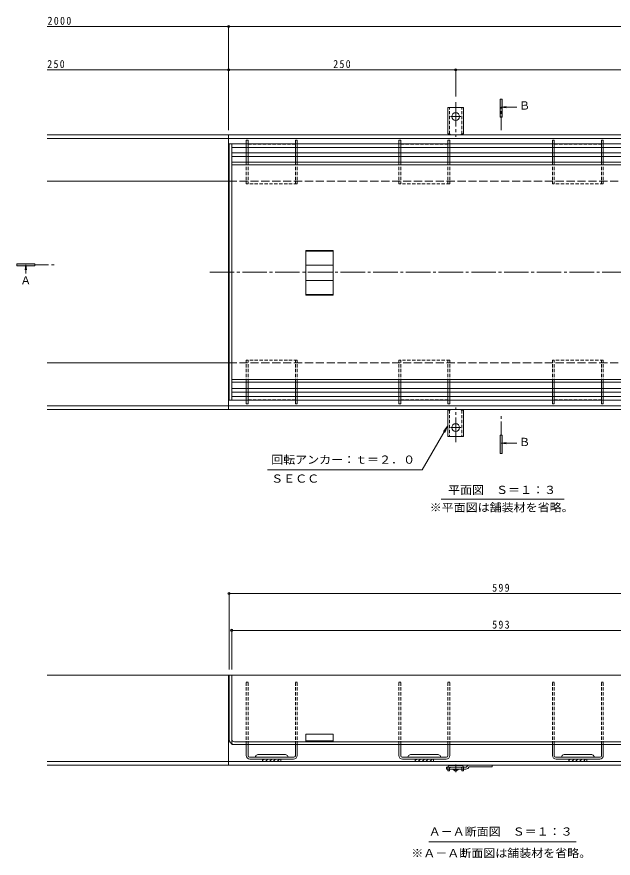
# Model space of a CAD drawing. Units: millimetres at full size, sheet at 1:3. Extents: x -1128 to 1149, y -823 to 816.
# Drawn here: x -1128 to -472, y -565 to 361 of the extents above; entities that cross this region are included whole.
import ezdxf
from ezdxf.enums import TextEntityAlignment as Align

# ---------------------------------------------------------------- set-up
doc = ezdxf.new("R2010")
doc.units = ezdxf.units.MM
doc.header["$LTSCALE"] = 3
doc.header["$PDMODE"] = 32
doc.header["$PDSIZE"] = 2.4
for name, pattern in [('CHAIN1', [8, 5, -1, 1, -1]), ('CHAIN2', [12, 9, -1, 1, -1]), ('DASHED1', [1.8, 1.2, -0.6]), ('DASHED2', [3, 2, -1]), ('DASHED3', [4, 3, -1])]:
    doc.linetypes.add(name, pattern=pattern)
for name, color, linetype, lineweight in [('4-0_Yobi_3', 7, 'CHAIN2', 18), ('4-1_ADD_LINE', 2, 'Continuous', 18), ('4-2_034.ブース・パー', 3, 'Continuous', 18), ('4-3_035.見え掛り線・', 4, 'Continuous', 18), ('4-4_036.下り天井', 7, 'Continuous', 18), ('4-5_037.床下小梁', 7, 'Continuous', 18), ('4-9_041.タオル掛け・', 4, 'Continuous', 18), ('4-A_042.床・壁打込物', 6, 'Continuous', 18)]:
    doc.layers.add(name, color=color, linetype=linetype, lineweight=lineweight)
doc.styles.add('ＭＳ ゴシック', font='')
doc.styles.get('ＭＳ ゴシック').set_extended_font_data('MS Gothic')

msp = doc.modelspace()

# ---------------------------------------------------------------- linework, layer by layer
at = {"layer": '4-0_Yobi_3'}
msp.add_line((-915.661, 80.034), (-29.36, 80.034), dxfattribs=at)
at = {"layer": '4-1_ADD_LINE'}
for p, q in [((-653.647, 232.034), (-653.647, 261.034)), ((-644.897, 261.034), (-653.647, 261.034)), ((-644.897, 261.034), (-636.147, 261.034)), ((-636.147, 232.034), (-636.147, 261.034)), ((-653.647, 232.034), (-652.397, 232.034)), ((-636.147, 232.034), (-637.397, 232.034)), ((-894.897, 231.034), (-1094.397, 231.034)), ((-894.897, 227.034), (-1094.397, 227.034)), ((-894.897, 231.034), (-45.397, 231.034)), ((-894.897, 231.034), (-894.897, -70.966)), ((-894.897, 227.034), (-45.397, 227.034)), ((-894.897, 180.034), (-1094.397, 180.034)), ((-894.897, -19.966), (-1094.397, -19.966)), ((-894.897, -66.966), (-1094.397, -66.966)), ((-894.897, -70.966), (-1094.397, -70.966)), ((-894.897, -66.966), (-45.397, -66.966)), ((-894.897, -70.966), (-45.397, -70.966)), ((-653.647, -71.966), (-653.647, -100.966)), ((-653.647, -71.966), (-652.397, -71.966)), ((-636.147, -71.966), (-637.397, -71.966)), ((-636.147, -71.966), (-636.147, -100.966)), ((-644.897, -100.966), (-653.647, -100.966)), ((-644.897, -100.966), (-636.147, -100.966)), ((-894.397, -363.119), (-1094.397, -363.119)), ((-894.897, -363.119), (-894.897, -462.12)), ((-45.397, -458.12), (-1094.397, -458.12)), ((-45.397, -462.12), (-1094.397, -462.12))]:
    msp.add_line(p, q, dxfattribs=at)
at = {"layer": '4-1_ADD_LINE', "linetype": 'DASHED1'}
for p, q in [((-651.647, 231.888), (-651.647, 261.034)), ((-638.147, 231.888), (-638.147, 261.034)), ((-651.647, -71.82), (-651.647, -100.966)), ((-638.147, -71.82), (-638.147, -100.966))]:
    msp.add_line(p, q, dxfattribs=at)
at = {"layer": '4-1_ADD_LINE', "linetype": 'CHAIN2'}
for p, q in [((-644.897, 266.981), (-644.897, 228.869)), ((-644.897, 251.034), (-650.673, 251.034)), ((-644.897, 251.034), (-639.121, 251.034)), ((-644.897, -106.914), (-644.897, -68.801)), ((-644.897, -90.966), (-650.673, -90.966)), ((-644.897, -90.966), (-639.121, -90.966))]:
    msp.add_line(p, q, dxfattribs=at)
at = {"layer": '4-1_ADD_LINE', "linetype": 'DASHED3'}
for p, q in [((-894.897, 180.034), (-45.397, 180.034)), ((-894.897, -19.966), (-45.397, -19.966))]:
    msp.add_line(p, q, dxfattribs=at)
at = {"layer": '4-1_ADD_LINE'}
for centre in [(-644.897, 251.034), (-644.897, -90.966)]:
    msp.add_circle(centre, 4.25, dxfattribs=at)
for centre, start, end in [((-652.397, 230.034), 30.00051, 90), ((-637.397, 230.034), 90, 149.99949), ((-652.397, -69.966), 270, 329.99949), ((-637.397, -69.966), 210.00051, 270)]:
    msp.add_arc(centre, 2, start, end, dxfattribs=at)
at = {"layer": '4-2_034.ブース・パー'}
for p, q in [((-894.397, 221.034), (-894.397, -60.966)), ((-891.397, 221.034), (-891.397, -60.966)), ((-891.397, 201.034), (-298.397, 201.034)), ((-891.397, 198.034), (-298.397, 198.034)), ((-809.897, 54.713), (-809.897, 103.622)), ((-779.897, 103.622), (-809.897, 103.622)), ((-779.897, 103.122), (-809.897, 103.122)), ((-779.897, 103.622), (-779.897, 54.713)), ((-779.897, 87.534), (-809.897, 87.534)), ((-779.897, 70.802), (-809.897, 70.802)), ((-779.897, 55.213), (-809.897, 55.213)), ((-779.897, 54.713), (-809.897, 54.713)), ((-891.397, -37.966), (-298.397, -37.966)), ((-891.397, -40.966), (-298.397, -40.966)), ((-295.397, -363.12), (-894.397, -363.12)), ((-894.397, -433.62), (-894.397, -363.12)), ((-891.397, -433.62), (-891.397, -363.12)), ((-809.897, -436.62), (-809.897, -428.12)), ((-891.397, -439.62), (-891.397, -438.816)), ((-891.397, -439.62), (-298.397, -439.62)), ((-888.397, -436.62), (-301.397, -436.62)), ((-809.897, -435.62), (-779.897, -435.62))]:
    msp.add_line(p, q, dxfattribs=at)
at = {"layer": '4-2_034.ブース・パー', "linetype": 'DASHED1'}
msp.add_line((-891.397, -438.816), (-891.397, -433.62), dxfattribs=at)
at = {"layer": '4-2_034.ブース・パー'}
msp.add_lwpolyline([(-779.897, -436.62), (-779.897, -428.12), (-809.897, -428.12)], dxfattribs=at)
for radius in [6, 3]:
    msp.add_arc((-888.397, -433.62), radius, 180, 270, dxfattribs=at)
at = {"layer": '4-3_035.見え掛り線・'}
for p, q in [((-873.397, 225.034), (-875.397, 225.034)), ((-875.397, 225.034), (-875.397, 221.034)), ((-873.397, 225.034), (-873.397, 221.034)), ((-819.397, 225.034), (-821.397, 225.034)), ((-821.397, 225.034), (-821.397, 221.034)), ((-819.397, 225.034), (-819.397, 221.034)), ((-705.397, 225.034), (-707.397, 225.034)), ((-707.397, 225.034), (-707.397, 221.034)), ((-705.397, 225.034), (-705.397, 221.034)), ((-651.397, 225.034), (-653.397, 225.034)), ((-653.397, 225.034), (-653.397, 221.034)), ((-651.397, 225.034), (-651.397, 221.034)), ((-536.397, 225.034), (-538.397, 225.034)), ((-538.397, 225.034), (-538.397, 221.034)), ((-536.397, 225.034), (-536.397, 221.034)), ((-482.397, 225.034), (-484.397, 225.034)), ((-484.397, 225.034), (-484.397, 221.034)), ((-482.397, 225.034), (-482.397, 221.034)), ((-875.397, 217.034), (-875.397, 211.034)), ((-873.397, 217.034), (-873.397, 211.034)), ((-821.397, 217.034), (-821.397, 211.034)), ((-819.397, 217.034), (-819.397, 211.034)), ((-707.397, 217.034), (-707.397, 211.034)), ((-705.397, 217.034), (-705.397, 211.034)), ((-653.397, 217.034), (-653.397, 211.034)), ((-651.397, 217.034), (-651.397, 211.034)), ((-538.397, 217.034), (-538.397, 211.034)), ((-536.397, 217.034), (-536.397, 211.034)), ((-484.397, 217.034), (-484.397, 211.034)), ((-482.397, 217.034), (-482.397, 211.034)), ((-875.397, 207.034), (-875.397, 201.034)), ((-873.397, 207.034), (-873.397, 201.034)), ((-821.397, 207.034), (-821.397, 201.034)), ((-819.397, 207.034), (-819.397, 201.034)), ((-707.397, 207.034), (-707.397, 201.034)), ((-705.397, 207.034), (-705.397, 201.034)), ((-653.397, 207.034), (-653.397, 201.034)), ((-651.397, 207.034), (-651.397, 201.034)), ((-538.397, 207.034), (-538.397, 201.034)), ((-536.397, 207.034), (-536.397, 201.034)), ((-484.397, 207.034), (-484.397, 201.034)), ((-482.397, 207.034), (-482.397, 201.034)), ((-875.397, -47.966), (-875.397, -40.966)), ((-873.397, -47.966), (-873.397, -40.966)), ((-821.397, -47.966), (-821.397, -40.966)), ((-819.397, -47.966), (-819.397, -40.966)), ((-707.397, -47.966), (-707.397, -40.966)), ((-705.397, -47.966), (-705.397, -40.966)), ((-653.397, -47.966), (-653.397, -40.966)), ((-651.397, -47.966), (-651.397, -40.966)), ((-538.397, -47.966), (-538.397, -40.966)), ((-536.397, -47.966), (-536.397, -40.966)), ((-484.397, -47.966), (-484.397, -40.966)), ((-482.397, -47.966), (-482.397, -40.966)), ((-875.397, -56.966), (-875.397, -51.966)), ((-873.397, -56.966), (-873.397, -51.966)), ((-821.397, -56.966), (-821.397, -51.966)), ((-819.397, -56.966), (-819.397, -51.966)), ((-707.397, -56.966), (-707.397, -51.966)), ((-705.397, -56.966), (-705.397, -51.966)), ((-653.397, -56.966), (-653.397, -51.966)), ((-651.397, -56.966), (-651.397, -51.966)), ((-538.397, -56.966), (-538.397, -51.966)), ((-536.397, -56.966), (-536.397, -51.966)), ((-484.397, -56.966), (-484.397, -51.966)), ((-482.397, -56.966), (-482.397, -51.966)), ((-875.397, -64.966), (-875.397, -60.966)), ((-873.397, -64.966), (-873.397, -60.966)), ((-821.397, -64.966), (-821.397, -60.966)), ((-819.397, -64.966), (-819.397, -60.966)), ((-707.397, -64.966), (-707.397, -60.966)), ((-705.397, -64.966), (-705.397, -60.966)), ((-653.397, -64.966), (-653.397, -60.966)), ((-651.397, -64.966), (-651.397, -60.966)), ((-538.397, -64.966), (-538.397, -60.966)), ((-536.397, -64.966), (-536.397, -60.966)), ((-484.397, -64.966), (-484.397, -60.966)), ((-482.397, -64.966), (-482.397, -60.966)), ((-873.397, -64.966), (-875.397, -64.966)), ((-819.397, -64.966), (-821.397, -64.966)), ((-705.397, -64.966), (-707.397, -64.966)), ((-651.397, -64.966), (-653.397, -64.966)), ((-536.397, -64.966), (-538.397, -64.966)), ((-482.397, -64.966), (-484.397, -64.966)), ((-875.397, -439.62), (-873.397, -439.62)), ((-875.397, -451.62), (-875.397, -439.62)), ((-873.397, -452.12), (-873.397, -439.62)), ((-821.397, -439.62), (-819.397, -439.62)), ((-821.397, -452.12), (-821.397, -439.62)), ((-819.397, -451.62), (-819.397, -439.62)), ((-707.397, -439.62), (-705.397, -439.62)), ((-707.397, -451.62), (-707.397, -439.62)), ((-705.397, -452.12), (-705.397, -439.62)), ((-653.397, -439.62), (-651.397, -439.62)), ((-653.397, -452.12), (-653.397, -439.62)), ((-651.397, -451.62), (-651.397, -439.62)), ((-538.397, -439.62), (-536.397, -439.62)), ((-538.397, -451.62), (-538.397, -439.62)), ((-536.397, -452.12), (-536.397, -439.62)), ((-484.397, -439.62), (-482.397, -439.62)), ((-484.397, -452.12), (-484.397, -439.62)), ((-482.397, -451.62), (-482.397, -439.62)), ((-832.147, -450.62), (-862.647, -450.62)), ((-664.147, -450.62), (-694.647, -450.62)), ((-495.147, -450.62), (-525.647, -450.62)), ((-871.897, -453.62), (-822.897, -453.62)), ((-871.397, -455.62), (-823.397, -455.62)), ((-855.854, -455.62), (-857.397, -457.163)), ((-851.611, -455.62), (-854.111, -458.12)), ((-847.369, -455.62), (-849.869, -458.12)), ((-843.126, -455.62), (-845.626, -458.12)), ((-838.883, -455.62), (-841.383, -458.12)), ((-837.397, -458.12), (-837.397, -455.62)), ((-654.897, -453.62), (-703.897, -453.62)), ((-703.397, -455.62), (-655.397, -455.62)), ((-687.854, -455.62), (-689.397, -457.163)), ((-683.611, -455.62), (-686.111, -458.12)), ((-679.369, -455.62), (-681.869, -458.12)), ((-675.126, -455.62), (-677.626, -458.12)), ((-670.883, -455.62), (-673.383, -458.12)), ((-669.397, -458.12), (-669.397, -455.62)), ((-485.897, -453.62), (-534.897, -453.62)), ((-486.397, -455.62), (-534.397, -455.62)), ((-518.854, -455.62), (-520.397, -457.163)), ((-514.611, -455.62), (-517.111, -458.12)), ((-510.369, -455.62), (-512.869, -458.12)), ((-506.126, -455.62), (-508.626, -458.12)), ((-501.883, -455.62), (-504.383, -458.12)), ((-500.397, -458.12), (-500.397, -455.62))]:
    msp.add_line(p, q, dxfattribs=at)
at = {"layer": '4-3_035.見え掛り線・', "linetype": 'DASHED1'}
for p, q in [((-875.397, 221.034), (-875.397, 217.034)), ((-873.397, 221.034), (-873.397, 217.034)), ((-873.397, 220.534), (-821.397, 220.534)), ((-821.397, 221.034), (-821.397, 217.034)), ((-819.397, 221.034), (-819.397, 217.034)), ((-707.397, 221.034), (-707.397, 217.034)), ((-705.397, 221.034), (-705.397, 217.034)), ((-705.397, 220.534), (-653.397, 220.534)), ((-653.397, 221.034), (-653.397, 217.034)), ((-651.397, 221.034), (-651.397, 217.034)), ((-538.397, 221.034), (-538.397, 217.034)), ((-536.397, 221.034), (-536.397, 217.034)), ((-536.397, 220.534), (-484.397, 220.534)), ((-484.397, 221.034), (-484.397, 217.034)), ((-482.397, 221.034), (-482.397, 217.034)), ((-875.397, 211.034), (-875.397, 207.034)), ((-873.397, 211.034), (-873.397, 207.034)), ((-821.397, 211.034), (-821.397, 207.034)), ((-819.397, 211.034), (-819.397, 207.034)), ((-707.397, 211.034), (-707.397, 207.034)), ((-705.397, 211.034), (-705.397, 207.034)), ((-653.397, 211.034), (-653.397, 207.034)), ((-651.397, 211.034), (-651.397, 207.034)), ((-538.397, 211.034), (-538.397, 207.034)), ((-536.397, 211.034), (-536.397, 207.034)), ((-484.397, 211.034), (-484.397, 207.034)), ((-482.397, 211.034), (-482.397, 207.034)), ((-875.397, 201.034), (-875.397, 177.034)), ((-873.397, 201.034), (-873.397, 177.034)), ((-821.397, 201.034), (-821.397, 177.034)), ((-819.397, 201.034), (-819.397, 177.034)), ((-707.397, 201.034), (-707.397, 177.034)), ((-705.397, 201.034), (-705.397, 177.034)), ((-653.397, 201.034), (-653.397, 177.034)), ((-651.397, 201.034), (-651.397, 177.034)), ((-538.397, 201.034), (-538.397, 177.034)), ((-536.397, 201.034), (-536.397, 177.034)), ((-484.397, 201.034), (-484.397, 177.034)), ((-482.397, 201.034), (-482.397, 177.034)), ((-819.397, 177.034), (-875.397, 177.034)), ((-651.397, 177.034), (-707.397, 177.034)), ((-482.397, 177.034), (-538.397, 177.034)), ((-819.397, -16.966), (-875.397, -16.966)), ((-875.397, -40.966), (-875.397, -16.966)), ((-873.397, -40.966), (-873.397, -16.966)), ((-821.397, -40.966), (-821.397, -16.966)), ((-819.397, -40.966), (-819.397, -16.966)), ((-651.397, -16.966), (-707.397, -16.966)), ((-707.397, -40.966), (-707.397, -16.966)), ((-705.397, -40.966), (-705.397, -16.966)), ((-653.397, -40.966), (-653.397, -16.966)), ((-651.397, -40.966), (-651.397, -16.966)), ((-482.397, -16.966), (-538.397, -16.966)), ((-538.397, -40.966), (-538.397, -16.966)), ((-536.397, -40.966), (-536.397, -16.966)), ((-484.397, -40.966), (-484.397, -16.966)), ((-482.397, -40.966), (-482.397, -16.966)), ((-875.397, -51.966), (-875.397, -47.966)), ((-873.397, -51.966), (-873.397, -47.966)), ((-821.397, -51.966), (-821.397, -47.966)), ((-819.397, -51.966), (-819.397, -47.966)), ((-707.397, -51.966), (-707.397, -47.966)), ((-705.397, -51.966), (-705.397, -47.966)), ((-653.397, -51.966), (-653.397, -47.966)), ((-651.397, -51.966), (-651.397, -47.966)), ((-538.397, -51.966), (-538.397, -47.966)), ((-536.397, -51.966), (-536.397, -47.966)), ((-484.397, -51.966), (-484.397, -47.966)), ((-482.397, -51.966), (-482.397, -47.966)), ((-875.397, -60.966), (-875.397, -56.966)), ((-873.397, -60.966), (-873.397, -56.966)), ((-873.397, -60.466), (-821.397, -60.466)), ((-821.397, -60.966), (-821.397, -56.966)), ((-819.397, -60.966), (-819.397, -56.966)), ((-707.397, -60.966), (-707.397, -56.966)), ((-705.397, -60.966), (-705.397, -56.966)), ((-705.397, -60.466), (-653.397, -60.466)), ((-653.397, -60.966), (-653.397, -56.966)), ((-651.397, -60.966), (-651.397, -56.966)), ((-538.397, -60.966), (-538.397, -56.966)), ((-536.397, -60.966), (-536.397, -56.966)), ((-536.397, -60.466), (-484.397, -60.466)), ((-484.397, -60.966), (-484.397, -56.966)), ((-482.397, -60.966), (-482.397, -56.966)), ((-875.397, -371.12), (-873.397, -371.12)), ((-875.397, -439.62), (-875.397, -371.12)), ((-873.397, -439.62), (-873.397, -371.12)), ((-821.397, -371.12), (-819.397, -371.12)), ((-821.397, -439.62), (-821.397, -371.12)), ((-819.397, -439.62), (-819.397, -371.12)), ((-707.397, -371.12), (-705.397, -371.12)), ((-707.397, -439.62), (-707.397, -371.12)), ((-705.397, -439.62), (-705.397, -371.12)), ((-653.397, -371.12), (-651.397, -371.12)), ((-653.397, -439.62), (-653.397, -371.12)), ((-651.397, -439.62), (-651.397, -371.12)), ((-538.397, -371.12), (-536.397, -371.12)), ((-538.397, -439.62), (-538.397, -371.12)), ((-536.397, -439.62), (-536.397, -371.12)), ((-484.397, -371.12), (-482.397, -371.12)), ((-484.397, -439.62), (-484.397, -371.12)), ((-482.397, -439.62), (-482.397, -371.12))]:
    msp.add_line(p, q, dxfattribs=at)
at = {"layer": '4-3_035.見え掛り線・'}
for points in [[(-837.397, -458.12), (-857.397, -458.12), (-857.397, -455.62)], [(-669.397, -458.12), (-689.397, -458.12), (-689.397, -455.62)], [(-500.397, -458.12), (-520.397, -458.12), (-520.397, -455.62)]]:
    msp.add_lwpolyline(points, dxfattribs=at)
for centre, radius, start, end in [((-871.397, -451.62), 4, 180, 270), ((-871.897, -452.12), 1.5, 180, 270), ((-866.52, -452.12), 1.5, 270, 345.52249), ((-862.647, -453.12), 2.5, 90, 165.52249), ((-832.147, -453.12), 2.5, 14.47751, 90), ((-828.274, -452.12), 1.5, 194.47751, 270), ((-823.397, -451.62), 4, 270, 0), ((-822.897, -452.12), 1.5, 270, 0), ((-703.397, -451.62), 4, 180, 270), ((-703.897, -452.12), 1.5, 180, 270), ((-698.52, -452.12), 1.5, 270, 345.52249), ((-694.647, -453.12), 2.5, 90, 165.52249), ((-664.147, -453.12), 2.5, 14.47751, 90), ((-660.274, -452.12), 1.5, 194.47751, 270), ((-655.397, -451.62), 4, 270, 0), ((-654.897, -452.12), 1.5, 270, 0), ((-534.397, -451.62), 4, 180, 270), ((-534.897, -452.12), 1.5, 180, 270), ((-529.52, -452.12), 1.5, 270, 345.52249), ((-525.647, -453.12), 2.5, 90, 165.52249), ((-495.147, -453.12), 2.5, 14.47751, 90), ((-491.274, -452.12), 1.5, 194.47751, 270), ((-486.397, -451.62), 4, 270, 0), ((-485.897, -452.12), 1.5, 270, 0)]:
    msp.add_arc(centre, radius, start, end, dxfattribs=at)
at = {"layer": '4-4_036.下り天井'}
for p, q in [((-894.897, 350.05), (-1094.397, 350.05)), ((-894.897, 350.95), (-894.897, 236.034)), ((-894.897, 350.05), (-45.397, 350.05)), ((-894.897, 302.453), (-1094.397, 302.453)), ((-894.897, 302.453), (-644.897, 302.453)), ((-644.897, 303.353), (-644.897, 272.981)), ((-644.897, 302.453), (-144.897, 302.453)), ((-894.397, -272.497), (-894.397, -357.119)), ((-894.397, -273.397), (-295.397, -273.397)), ((-891.397, -313.08), (-891.397, -357.119)), ((-891.397, -313.98), (-298.397, -313.98))]:
    msp.add_line(p, q, dxfattribs=at)
for p in [(-894.897, 350.05), (-894.897, 302.453), (-644.897, 302.453), (-894.397, -273.397), (-891.397, -313.98)]:
    msp.add_point(p, dxfattribs=at)
at = {"layer": '4-5_037.床下小梁', "color": 4}
for p, q in [((-595.897, 250.312), (-595.897, 270.312)), ((-594.897, 261.342), (-589.292, 262.079)), ((-594.897, 261.342), (-589.292, 260.604)), ((-594.897, 261.342), (-577.682, 261.342)), ((-1127.981, 88.888), (-1127.981, 86.888)), ((-1107.981, 88.888), (-1127.981, 88.888)), ((-1127.981, 86.888), (-1107.981, 86.888)), ((-1118.215, 87.888), (-1118.95, 82.302)), ((-1118.215, 87.888), (-1117.48, 82.302)), ((-1118.215, 87.888), (-1118.215, 78.485)), ((-1107.981, 86.888), (-1107.981, 88.888)), ((-595.897, -119.376), (-595.897, -99.376)), ((-594.897, -108.3), (-589.292, -107.562)), ((-594.897, -108.3), (-589.292, -109.037)), ((-594.897, -108.3), (-577.682, -108.3))]:
    msp.add_line(p, q, dxfattribs=at)
at = {"layer": '4-5_037.床下小梁', "color": 4, "linetype": 'CHAIN1'}
for p, q in [((-594.897, 236.041), (-594.897, 261.342)), ((-1107.981, 87.888), (-1084.79, 87.888)), ((-594.897, -99.376), (-594.897, -78.241))]:
    msp.add_line(p, q, dxfattribs=at)
at = {"layer": '4-5_037.床下小梁'}
for p, q in [((-653.805, -89.301), (-681.629, -137.494)), ((-653.805, -89.301), (-658.371, -95.252)), ((-653.805, -89.301), (-656.675, -96.231)), ((-852.176, -137.494), (-681.629, -137.494)), ((-660.915, -169.588), (-525.526, -169.588)), ((-674.363, -546.369), (-512.109, -546.369))]:
    msp.add_line(p, q, dxfattribs=at)
at = {"layer": '4-5_037.床下小梁', "color": 4}
for points in [[(-595.897, 270.312), (-593.897, 270.312), (-593.897, 250.312), (-595.897, 250.312)], [(-595.897, -99.376), (-593.897, -99.376), (-593.897, -119.376), (-595.897, -119.376)]]:
    msp.add_lwpolyline(points, dxfattribs=at)
for points in [[(-595.897, 270.312), (-595.897, 250.312), (-593.897, 270.312), (-593.897, 250.312)], [(-1107.981, 88.888), (-1107.981, 86.888), (-1127.981, 88.888), (-1127.981, 86.888)], [(-595.897, -99.376), (-595.897, -119.376), (-593.897, -99.376), (-593.897, -119.376)]]:
    msp.add_solid(points, dxfattribs=at)
at = {"layer": '4-9_041.タオル掛け・', "linetype": 'CHAIN1'}
msp.add_line((-644.897, -461.523), (-644.897, -469.808), dxfattribs=at)
at = {"layer": '4-9_041.タオル掛け・', "color": 3}
for p, q in [((-629.655, -462.12), (-604.897, -462.12)), ((-604.897, -462.12), (-604.897, -464.12)), ((-654.897, -464.62), (-633.397, -464.62)), ((-654.897, -464.62), (-654.897, -466.62)), ((-633.812, -466.62), (-654.897, -466.62)), ((-631.776, -462.998), (-633.397, -464.62)), ((-631.69, -465.741), (-630.069, -464.12)), ((-630.069, -464.12), (-604.897, -464.12))]:
    msp.add_line(p, q, dxfattribs=at)
at = {"layer": '4-9_041.タオル掛け・', "linetype": 'DASHED2'}
for p, q in [((-653.647, -464.619), (-653.647, -466.62)), ((-651.647, -466.62), (-651.647, -465.619)), ((-638.147, -466.62), (-638.147, -465.619)), ((-636.147, -466.62), (-636.147, -464.619))]:
    msp.add_line(p, q, dxfattribs=at)
at = {"layer": '4-9_041.タオル掛け・'}
for p, q in [((-653.647, -466.62), (-653.647, -468.419)), ((-651.647, -468.419), (-653.647, -468.419)), ((-638.147, -462.619), (-651.647, -462.619)), ((-651.647, -466.62), (-651.647, -468.419)), ((-638.147, -466.62), (-638.147, -468.419)), ((-636.147, -468.419), (-638.147, -468.419)), ((-636.147, -466.62), (-636.147, -468.419))]:
    msp.add_line(p, q, dxfattribs=at)
at = {"layer": '4-9_041.タオル掛け・', "color": 2}
for p, q in [((-647.647, -467.119), (-647.647, -466.62)), ((-645.897, -468.619), (-647.647, -467.119)), ((-642.147, -467.119), (-647.647, -467.119)), ((-643.897, -468.619), (-645.897, -468.619)), ((-642.147, -467.119), (-643.897, -468.619)), ((-642.147, -467.119), (-642.147, -466.62))]:
    msp.add_line(p, q, dxfattribs=at)
at = {"layer": '4-9_041.タオル掛け・', "color": 3}
for centre, start, end in [((-629.655, -465.12), 90, 134.99996), ((-633.812, -463.62), 270, 314.99996)]:
    msp.add_arc(centre, 3, start, end, dxfattribs=at)
at = {"layer": '4-9_041.タオル掛け・'}
for centre, start, end in [((-651.647, -464.619), 90, 180), ((-638.147, -464.619), 0, 90)]:
    msp.add_arc(centre, 2, start, end, dxfattribs=at)
at = {"layer": '4-9_041.タオル掛け・', "linetype": 'DASHED2'}
for centre, start, end in [((-650.647, -465.619), 90, 180), ((-639.147, -465.619), 0, 90)]:
    msp.add_arc(centre, 1, start, end, dxfattribs=at)
at = {"layer": '4-A_042.床・壁打込物'}
for p, q in [((-894.397, 221.034), (-295.397, 221.034)), ((-891.397, 217.034), (-298.397, 217.034)), ((-891.397, 211.034), (-298.397, 211.034)), ((-891.397, 207.034), (-298.397, 207.034)), ((-891.397, -47.966), (-298.397, -47.966)), ((-891.397, -51.966), (-298.397, -51.966)), ((-894.397, -60.966), (-295.397, -60.966)), ((-891.397, -56.966), (-298.397, -56.966))]:
    msp.add_line(p, q, dxfattribs=at)

# ---------------------------------------------------------------- texts
at = {"layer": '4-4_036.下り天井', "color": 2, "char_height": 8.798, "attachment_point": 7, "style": 'ＭＳ ゴシック'}
for s, insert in [('\\T1.28;\\W0.9;2000', (-1094.134, 351.85)), ('\\T1.27;\\W0.9;250', (-1094.397, 304.253)), ('\\T1.27;\\W0.9;250', (-779.647, 304.253)), ('\\T1.27;\\W0.9;599', (-604.647, -271.597)), ('\\T1.27;\\W0.9;593', (-604.647, -312.18))]:
    msp.add_mtext(s, dxfattribs=dict(at, insert=insert))
at = {"layer": '4-5_037.床下小梁', "color": 2, "style": 'ＭＳ ゴシック'}
for s, p in [('Ｂ', (-575.062, 256.043)), ('Ａ', (-1124.137, 63.76)), ('Ｂ', (-575.062, -113.949))]:
    msp.add_text(s, height=8.798, dxfattribs=at).set_placement(p, align=Align.BOTTOM_LEFT)
at = {"layer": '4-5_037.床下小梁', "color": 2, "style": 'ＭＳ ゴシック', "width": 1.1}
for s, p in [('回転アンカー：ｔ＝２．０', (-847.987, -133.384)), ('ＳＥＣＣ', (-847.987, -154.254)), ('平面図\u3000Ｓ＝１：３', (-653.244, -166.677)), ('※平面図は舗装材を省略。', (-673.494, -185.985)), ('Ａ－Ａ断面図\u3000Ｓ＝１：３', (-674.57, -542.413)), ('※Ａ－Ａ断面図は舗装材を省略。', (-693.736, -566.092))]:
    msp.add_text(s, height=8.798, dxfattribs=at).set_placement(p, align=Align.BOTTOM_LEFT)

doc.saveas('drawing.dxf')
